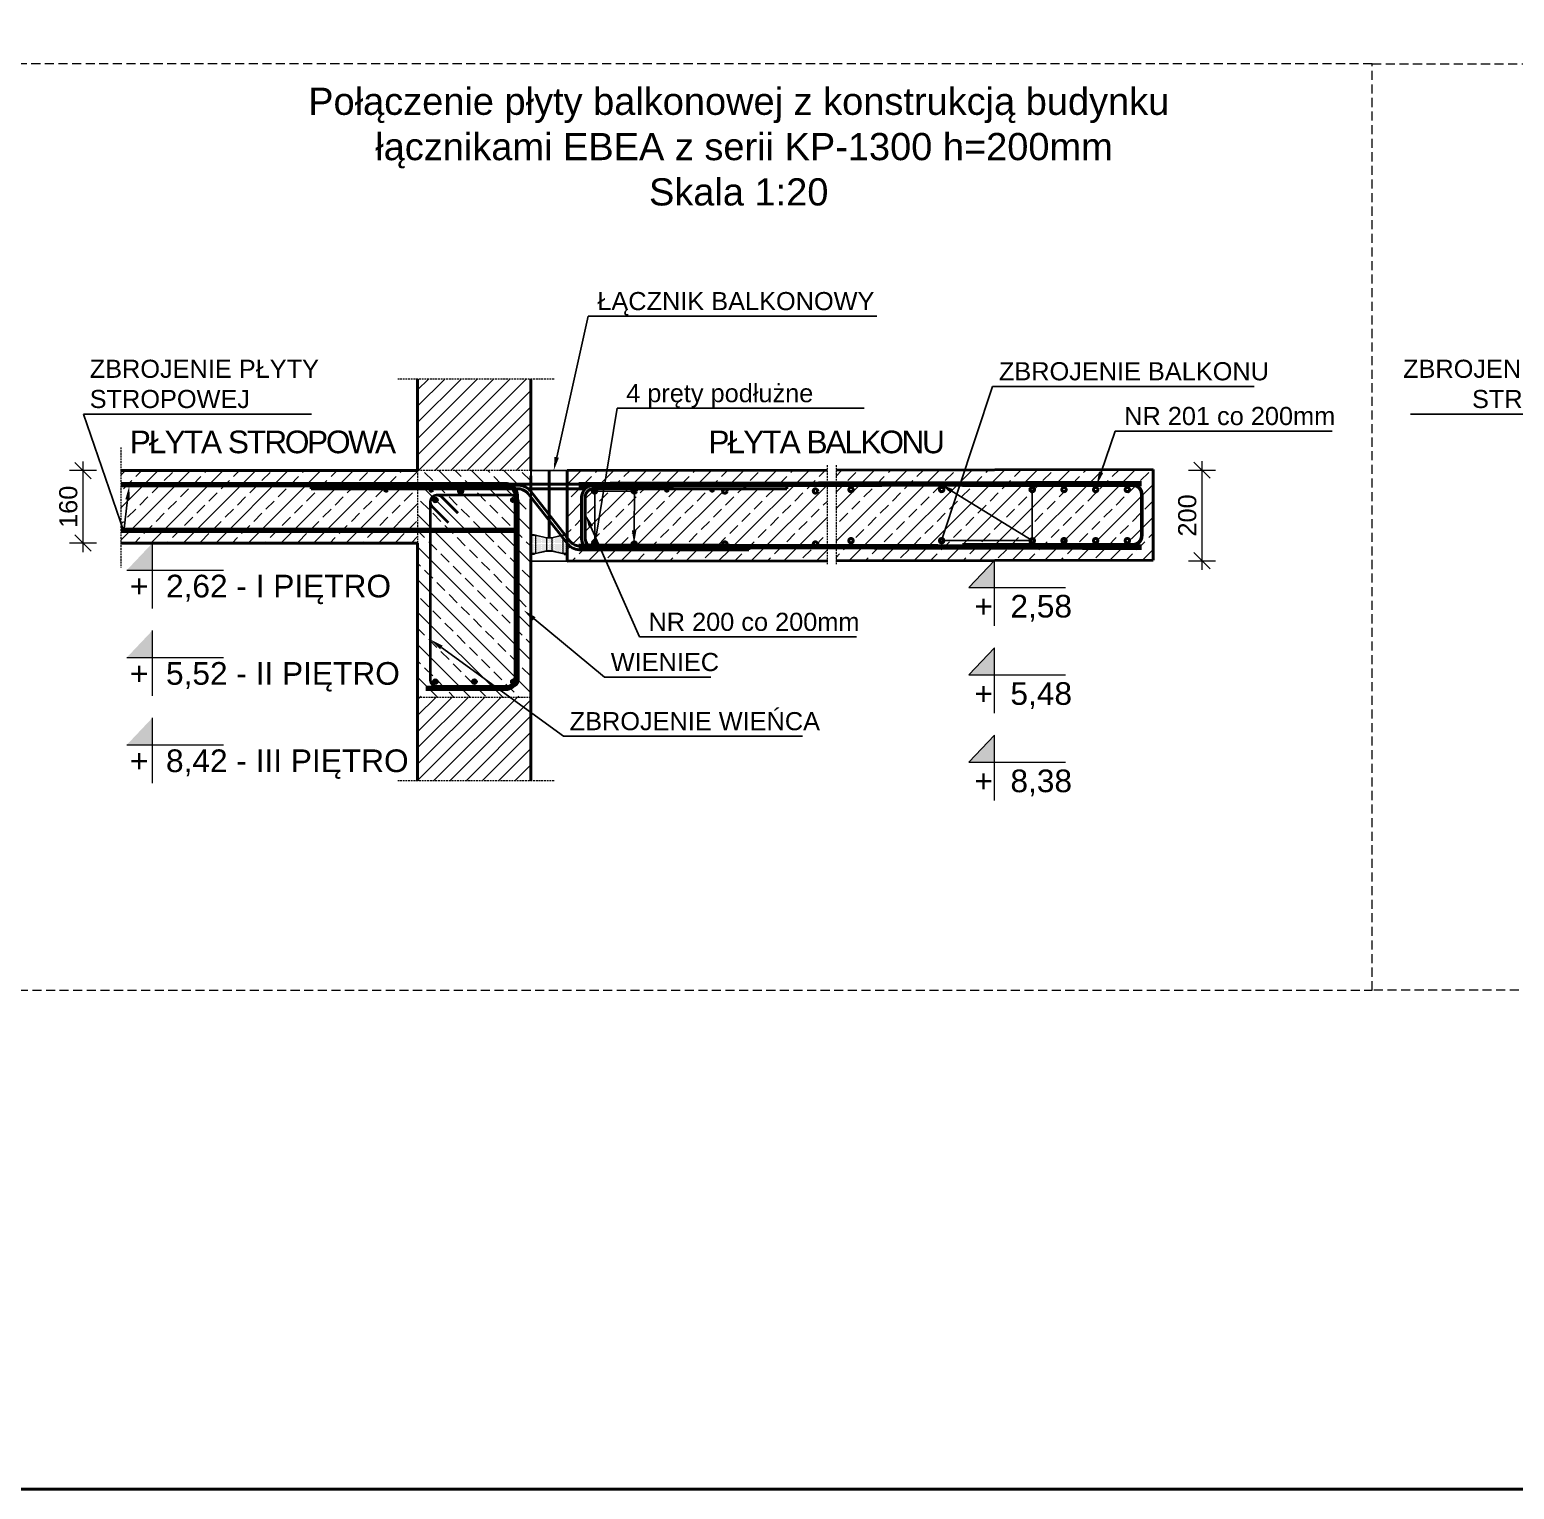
# Model space of a CAD drawing. Header units: millimetres. Extents: x 647 to 146539, y -131215 to 59.
# Drawn here: x 63066 to 71259, y -33172 to -25116 of the extents above; entities that cross this region are included whole.
import ezdxf
from ezdxf import colors
from ezdxf.entities.mleader import LeaderData, LeaderLine
from ezdxf.math import Vec2, Vec3

# ---------------------------------------------------------------- set-up
doc = ezdxf.new("R2010")
doc.units = ezdxf.units.MM
doc.linetypes.add('DASHED', pattern=[0.75, 0.5, -0.25])
doc.linetypes.add('DASHED2', pattern=[0.375, 0.25, -0.125])
doc.layers.get('Defpoints').update_dxf_attribs({"color": 2, "lineweight": 50})
for name, color, linetype, lineweight in [('e-cad_prety_widok', 1, 'Continuous', 40), ('G-Bloki', 221, 'Continuous', 5), ('G-Cienka', 4, 'Continuous', 9), ('G-Elementy konstrukcyjne', 1, 'Continuous', 40), ('G-Kreskowanie', 9, 'Continuous', 5), ('G-Opisy', 2, 'Continuous', 18), ('G-Przerywana', 8, 'DASHED', 15), ('G-Wymiary', 4, 'Continuous', 9)]:
    doc.layers.add(name, color=color, linetype=linetype, lineweight=lineweight)
doc.layers.add('G-Prety', color=1, linetype='Continuous')
doc.styles.add('Arial-GG', font='arial.ttf')
doc.styles.get("Standard").update_dxf_attribs({"font": 'arial.ttf'})
doc.dimstyles.new('W-1 do 50-20-GG mm', dxfattribs={"dimscale": 50, "dimtxt": 2, "dimasz": 1.8, "dimexe": 1.5, "dimexo": 0, "dimgap": 0.6, "dimtad": 1, "dimdec": 1, "dimlfac": 0.4, "dimrnd": 1, "dimtxsty": 'Arial-GG', "dimblk": 'OBLIQUE', "dimcen": 0, "dimdle": 1, "dimclrd": 4, "dimclre": 4, "dimclrt": 7, "dimadec": 1, "dimazin": 0, "dimtfac": 1, "dimtdec": 1, "dimtix": 1, "dimtmove": 0, "dimatfit": 2, "dimfxl": 1.5, "dimfxlon": 1, "dimlwd": -1, "dimlwe": -1, "dimarcsym": 0})

# ---------------------------------------------------------------- blocks, each defined once
blk = doc.blocks.new('wkladka stalowa')
h = blk.add_hatch()
h.set_pattern_fill('DOTS', color=256, scale=1.5, style=0)
h.set_pattern_definition([(0, (-1041.12400830874, 2574.682249581525), (1.190625, 2.38125), [0, -2.38125])])
h.paths.add_polyline_path([(0.9999908777226665, 42.00000444438592), (10.99999087772267, 42.00000444438592), (34.99999087772267, 36.50000444438592), (46.99999087772267, 36.50000444438592), (70.99999087772267, 42.00000444438592), (80.99999087772267, 42.00000444438592), (80.99999087772267, 2.000004444385922), (70.99999087772267, 2.000004444385922), (46.99999087772267, 7.500004444385922), (34.99999087772358, 7.500004444385922), (10.99999087772267, 2.000004444385922), (0.9999908777226665, 2.000004444385922)])
for p, q in [((10.99999087772267, 42.00000444438592), (10.99999087772267, 2.000004444385922)), ((34.99999087772267, 36.50000444438592), (34.99999087772267, 7.500004444385922)), ((46.99999087772267, 36.50000444438592), (46.99999087772267, 7.500004444385922)), ((70.99999087772267, 42.00000444438592), (70.99999087772267, 2.000004444385922))]:
    blk.add_line(p, q)
for points in [[(7.999990877722666, 1.000004444385922), (7.999990877722666, 4.444385922397487e-06), (-9.122277333517559e-06, 4.444385922397487e-06), (-9.122277333517559e-06, 44.00000444438592), (7.999990877722666, 44.00000444438592), (7.999990877722666, 43.00000444438592)], [(0.9999908777226665, 42.00000444438592), (0.9999908777226665, 43.00000444438592), (11.11310806035726, 43.00000444438592), (35.11310806035726, 37.50000444438592), (46.88687369508807, 37.50000444438592), (70.88687369508807, 43.00000444438592), (80.99999087772267, 43.00000444438592), (80.99999087772267, 42.00000444438592)], [(0.9999908777226665, 42.00000444438592), (10.99999087772267, 42.00000444438592), (34.99999087772267, 36.50000444438592), (46.99999087772267, 36.50000444438592), (70.99999087772267, 42.00000444438592), (80.99999087772267, 42.00000444438592), (80.99999087772267, 2.000004444385922), (70.99999087772267, 2.000004444385922), (46.99999087772267, 7.500004444385922), (34.99999087772358, 7.500004444385922), (10.99999087772267, 2.000004444385922), (0.9999908777226665, 2.000004444385922), (0.9999908777226665, 42.00000444438592)], [(73.99999087772267, 1.000004444385922), (73.99999087772267, 4.444385922397487e-06), (81.99999087772267, 4.444385922397487e-06), (81.99999087772267, 44.00000444438592), (73.99999087772267, 44.00000444438592), (73.99999087772267, 43.00000444438592)], [(81.99999087772267, 43.00000444438592), (81.99999087772267, 1.000004444385922)], [(80.99999087772267, 2.000004444385922), (80.99999087772267, 1.000004444385922), (70.88687369508807, 1.000004444385922), (46.88687369508807, 6.500004444385922), (35.11310806035817, 6.500004444385922), (11.11310806035726, 1.000004444385922), (0.9999908777226665, 1.000004444385922), (0.9999908777226665, 2.000004444385922)]]:
    blk.add_lwpolyline(points)
blk = doc.blocks.new('_Oblique')
at = {"color": 0, "linetype": 'ByBlock', "lineweight": -2}
blk.add_line((-0.5, -0.5), (0.5, 0.5), dxfattribs=at)
blk = doc.blocks.new('*D809')
at = {"layer": 'Defpoints', "color": 0, "ltscale": 2, "transparency": 16777216}
for p in [(63360.7185016139, -27549.06246553138), (63569.9514119159, -27549.06246553138, 0.1378675056707574), (63569.95140896733, -27949.06246553138, 0.1378675056707574)]:
    blk.add_point(p, dxfattribs=at)
at = {"layer": 'G-Wymiary', "color": 4, "ltscale": 2, "transparency": 16777216}
for p, q in [((63360.7185016139, -27999.06246553138), (63360.7185016139, -27499.06246553138)), ((63435.7184839683, -27549.06246553138), (63285.7185016139, -27549.06246553138)), ((63435.7184839683, -27949.06246553138), (63285.7185016139, -27949.06246553138))]:
    blk.add_line(p, q, dxfattribs=at)
at = {"layer": 'G-Wymiary', "color": 4, "ltscale": 2, "transparency": 16777216, "xscale": 90, "yscale": 90, "zscale": 90}
for p, rotation in [((63360.7185016139, -27549.06246553138), 90), ((63360.7185016139, -27949.06246553138), 270)]:
    blk.add_blockref('_Oblique', p, dxfattribs=dict(at, rotation=rotation))
at = {"layer": 'G-Wymiary', "color": 7, "ltscale": 2, "transparency": 16777216, "insert": (63279.66120284174, -27749.06246553137), "char_height": 100, "attachment_point": 5, "rotation": 90, "style": 'Arial-GG'}
blk.add_mtext('160', dxfattribs=at)
blk = doc.blocks.new('*D810')
at = {"layer": 'Defpoints', "color": 0, "ltscale": 2, "transparency": 16777216}
for p in [(67466.3171923393, -27546.85783050708, 0.1378675056707574), (69535.9003462628, -27546.85783050708), (67466.3171923393, -28046.85783050708, 0.1378675056707574)]:
    blk.add_point(p, dxfattribs=at)
at = {"layer": 'G-Wymiary', "color": 4, "ltscale": 2, "transparency": 16777216}
for p, q in [((69535.9003462628, -28096.85783050708), (69535.9003462628, -27496.85783050708)), ((69460.90034657276, -27546.85783050708), (69610.9003462628, -27546.85783050708)), ((69460.90034657276, -28046.85783050708), (69610.9003462628, -28046.85783050708))]:
    blk.add_line(p, q, dxfattribs=at)
at = {"layer": 'G-Wymiary', "color": 4, "ltscale": 2, "transparency": 16777216, "xscale": 90, "yscale": 90, "zscale": 90}
for p, rotation in [((69535.9003462628, -27546.85783050708), 90), ((69535.9003462628, -28046.85783050708), 270)]:
    blk.add_blockref('_Oblique', p, dxfattribs=dict(at, rotation=rotation))
at = {"layer": 'G-Wymiary', "color": 7, "ltscale": 2, "transparency": 16777216, "insert": (69454.84304749063, -27796.85783050707), "char_height": 100, "attachment_point": 5, "rotation": 90, "style": 'Arial-GG'}
blk.add_mtext('200', dxfattribs=at)

msp = doc.modelspace()

# ---------------------------------------------------------------- hatches: boundary and pattern name
at = {"layer": 'G-Kreskowanie', "ltscale": 2}
h = msp.add_hatch(dxfattribs=at)
h.set_pattern_fill('ANSI31', color=256, scale=20, style=0)
h.set_pattern_definition([(45, (-2724897.574111403, -488179.8092312204), (-44.90128060534576, 44.90128060534577), [])])
h.paths.add_polyline_path([(65832.62027101121, -27549.06247759969), (65832.62027101121, -27044.63228189769), (65207.25101374551, -27044.63228189769), (65207.25097997575, -27549.06247759969), (65207.25102235838, -27549.06247759969), (65832.62024460822, -27549.06247759969)])
h.paths.add_polyline_path([(65207.25101775113, -28799.06247759969), (65207.25101775113, -29262.01713293009), (65832.62027254696, -29262.01713293009), (65832.6202474874, -28174.06247759969), (65832.62024460822, -28799.06247759969)])
h = msp.add_hatch(dxfattribs=at)
h.set_pattern_fill('ANSI33', color=256, scale=20, style=0)
h.set_pattern_definition([(45, (-2724897.574111403, -488179.8092312204), (-89.80256121069152, 89.80256121069154), []), (45, (-2724807.771550343, -488179.8092312204), (-89.80256121069152, 89.80256121069154), [63.5, -31.75])])
h.paths.add_polyline_path([(63569.95140896733, -27949.06246553138), (65207.25098463889, -27949.06247759969), (65207.25101940981, -27949.06247759969), (65207.25102162124, -27649.04794417122), (65032.62024460822, -27649.04794417122), (65032.62024460822, -27649.06247760668, -0.414213562373095), (65040.12024460822, -27656.56247760668, -2.414213562373095), (65032.62024460822, -27649.06247760668), (65032.62024460822, -27649.04794417122), (64830.12024460635, -27649.04794417122), (64620.12024460635, -27649.04794417122), (64620.12024460635, -27624.06247759969), (65207.25102180564, -27624.06247759969), (65207.25102235838, -27549.06247759969), (65207.25098463889, -27549.06247759969), (63569.95140896733, -27549.06246553138)])
h.paths.add_polyline_path([(66402.4753503501, -27649.40626118365, -0.414213562373095), (66414.9753503501, -27661.90626118365, -2.414213562373095), (66402.4753503501, -27649.40626118365), (66402.4753503501, -27649.06247759969), (66183.58071337263, -27649.06247759969), (66183.58071337263, -27649.40626118365, -0.414213562373095), (66196.08071337263, -27661.90626118365, -2.414213562373095), (66183.58071337263, -27649.40626118365), (66183.58071337263, -27649.06247759969), (66172.34213186703, -27649.06247759969), (66172.34213186889, -27649.06247759923, 0.3153876746510843), (66132.34213186563, -27689.0624775976), (66132.34213186424, -27689.06247760202), (66132.3421318647, -27743.66874313457), (66132.34213186703, -27925.84897531928), (66132.34213186656, -27925.84897531928, 0.008785362083777823), (66132.3421318661, -27927.25489522061, 0.4090448114995822), (66172.3421318782, -27966.5624776054), (66172.34213186424, -27966.56247760668), (66180.64910884477, -27966.56247760668, -2.060246321782609), (66196.08071337263, -27954.41111163851, -0.3464578371472432), (66186.5123179005, -27966.56247760668), (66399.54374582223, -27966.56247760668, -2.060246321782609), (66414.9753503501, -27954.41111163851, -0.3464578371472432), (66405.40695487797, -27966.56247760668), (67012.34213186703, -27966.56247760668), (67035.12024460635, -27966.56247760668), (67035.12024460635, -27986.56247760668), (67012.34213186703, -27986.56247760668), (66172.34213186424, -27986.56247760668), (66107.61009028922, -27986.56247760668), (66107.61009032089, -27986.56247760749, -0.2051724905005364), (66037.37024457422, -27957.02692513504), (66037.37024457469, -27957.0269251348), (66035.12024460868, -27954.15813372178), (66035.12024460868, -28009.06247760167), (66035.12024460868, -28011.56247760167), (66032.62024460822, -28011.56247760167), (66032.62024460822, -28016.81247760109), (66032.62024460822, -28049.06247759969), (67466.3171923393, -28046.85783050708), (67466.3171923393, -27546.85783050708), (66032.62024460822, -27549.06247759969), (66032.62024460822, -27552.18959650524), (66032.62024460822, -27577.81247760202), (66032.62024460822, -27624.06247759969), (67245.12024460635, -27624.06247759969), (67245.12024460635, -27649.06247759969), (67245.12024460356, -27649.06247759969), (67012.34213186703, -27649.06247759969), (66832.62024460635, -27649.06247759969), (66832.62024460635, -27649.06247760202, -0.414213562373095), (66840.12024460635, -27656.56247760202, -2.414213562373095), (66832.62024460635, -27649.06247760202), (66832.62024460635, -27649.06247759969), (66582.62024460635, -27649.06247759969), (66582.62024460635, -27649.06247760202, -0.414213562373095), (66590.12024460635, -27656.56247760202, -2.414213562373095), (66582.62024460635, -27649.06247760202), (66582.62024460635, -27649.06247759969), (66402.4753503501, -27649.06247759969)])
h.paths.add_polyline_path([(69265.57791426122, -28044.09104291965), (69265.57791426122, -27544.09104291965), (67516.3171923393, -27546.78094371814), (67516.3171923393, -28046.78094371814)])
h.paths.add_polyline_path([(66035.12024460868, -27904.06247760167), (66035.12024460868, -27922.10763662609), (66051.04154777243, -27942.41707149321, 0.2086908029098828), (66107.61009031344, -27966.56247760563), (66107.61009028922, -27966.56247760668), (66127.62053757902, -27966.56247760668), (66127.62053757855, -27966.56247760668, -0.1814517398138531), (66112.34213186703, -27927.26256878311), (66112.34213186703, -27925.84815796498), (66112.34213187076, -27745.85443633409), (66112.34213187169, -27691.5625025603), (66112.34213187169, -27691.56250255786, -0.1692875752402039), (66133.00919838897, -27649.06247759958), (66133.0091983899, -27649.06247759969), (66032.62024460822, -27649.06247759969), (66032.62024460822, -27901.56247760167), (66035.12024460868, -27901.56247760167)])
h.paths.add_polyline_path([(65832.62025054819, -28174.06247759969), (65832.62024460822, -28049.06247759969), (65832.62024460822, -28174.06247759969)])
h.paths.add_polyline_path([(65832.62024460822, -28049.06247759969), (65832.6202463619, -28049.06247759969), (65832.62024714933, -28011.56247760167), (65832.62024460822, -28011.56247760167)])
h.paths.add_polyline_path([(65457.25095845568, -27661.90630850997, 0.414213562373095), (65444.75095845568, -27649.40630850997, 2.414213562373095)])
h.paths.add_polyline_path([(65290.12024460822, -27656.56247760435, 0.414213562373095), (65282.62024460822, -27649.06247760435, 2.414213562373095)])
h.paths.add_polyline_path([(65207.25101940981, -27949.06247759969), (65207.25101775113, -27949.06247760132), (65207.25101775113, -28174.06247759969)])
h = msp.add_hatch(dxfattribs=at)
h.set_pattern_fill('ANSI33', color=256, scale=20, angle=90, style=0)
h.set_pattern_definition([(135, (-2724897.574111403, -488179.8092312204), (-89.80256121069154, -89.80256121069152), []), (135, (-2724897.574111403, -488090.0066701603), (-89.80256121069154, -89.80256121069152), [63.5, -31.75])])
h.paths.add_polyline_path([(65832.62025054819, -28174.06247759969), (65832.62024460822, -28049.06247759969), (65832.6202463619, -28049.06247759969), (65832.62024714933, -28011.56247760167), (65832.62024460822, -28011.56247760167), (65830.12024460868, -28011.56247760167), (65830.12024460868, -27901.56247760167), (65832.62024460822, -27901.56247760167), (65832.62024460822, -27729.31247760109), (65832.62024460822, -27726.81247760109), (65832.62024460822, -27703.18944428964), (65832.62024460822, -27695.96690265285), (65814.19894142072, -27672.47940167585), (65814.19894142072, -27672.47940167678, 0.1989123673817974), (65757.63039892535, -27649.04794417122), (65282.62024460822, -27649.04794417122), (65282.62024460822, -27649.06247760435, -0.414213562373095), (65290.12024460822, -27656.56247760435, -2.414213562373095), (65282.62024460822, -27649.06247760435), (65282.62024460822, -27649.04794417122), (65207.25102162124, -27649.04794417122), (65207.25101940981, -27949.06247759969), (65207.25101775113, -27949.06247760132), (65207.25101775113, -28799.06247759969), (65832.62024460822, -28799.06247759969)])
h.paths.add_polyline_path([(65457.25095845568, -27661.90630850997, -1), (65432.25095845568, -27661.90630850997, -1)], flags=16)
h.paths.add_polyline_path([(65832.62024460822, -27577.81247760202), (65832.62024460822, -27549.06247759969), (65207.25102235838, -27549.06247759969), (65207.25102180564, -27624.06247759969), (65832.62024460822, -27624.06247759969), (65832.62024460822, -27585.42360072989)])
h = msp.add_hatch(color=256, dxfattribs=at)
edge = h.paths.add_edge_path()
edge.add_arc((65444.75095845568, -27661.90630850997), 12.50000000088619, 191.4591559045767, 466.9596132830214)
edge.add_arc((65444.75095845568, -27661.90630850997), 12.49999999996413, 106.9596132830213, 191.4591559045767)
h = msp.add_hatch(color=256, dxfattribs=at)
edge = h.paths.add_edge_path()
edge.add_line((67012.34213186703, -27966.56247760668), (66405.4069548803, -27966.56247760668))
edge.add_arc((66402.4753503501, -27954.41111163805), 12.50000000047276, 256.4361770134936, 283.56382298685, ccw=False)
edge.add_line((66399.54374582037, -27966.56247760668), (66186.51231789957, -27966.56247760668))
edge.add_arc((66184.69904289856, -27963.81495522066), 3.291936435343779, 250.1403158606156, 303.4235071264412, ccw=False)
edge.add_line((66183.58071337263, -27966.91111163851), (66180.6491088429, -27966.56247760645))
edge.add_arc((66174.0949482638, -27924.04967932832), 43.01505594965806, 166.0855502679282, 278.7642379733411, ccw=False)
edge.add_line((66132.34213186703, -27913.70572644319), (66132.34213186563, -27701.56247759807))
edge.add_arc((66234.93908497873, -27738.24348949581), 108.9570163960708, 125.0653614359222, 160.3267420067833, ccw=False)
edge.add_line((66172.3421318661, -27649.06247759969), (67012.3421318661, -27649.06247759969))
edge.add_line((67012.3421318661, -27649.06247759969), (67012.34213186377, -27629.06247759969))
edge.add_line((67012.3421318633, -27629.06247759969), (66172.34213186796, -27629.06247759969))
edge.add_arc((66222.8560671899, -27730.97361689443), 113.743298590274, 116.3660729760897, 166.3143291226698)
edge.add_line((66112.34213187262, -27704.06250255798), (66112.34213186656, -27925.84815798128))
edge.add_arc((66172.34507857352, -27926.5553634205), 60.00711418626452, 179.3247329834628, 270.0000001115721)
edge.add_line((66172.34507868993, -27986.56247760668), (67012.34213186656, -27986.56247760668))
edge.add_line((67012.34213186703, -27986.56247760668), (67012.34213186703, -27966.56247760668))
h = msp.add_hatch(color=256, dxfattribs=at)
edge = h.paths.add_edge_path()
edge.add_line((67012.34213186703, -27966.56247760668), (66405.4069548803, -27966.56247760668))
edge.add_arc((66402.4753503501, -27954.41111163805), 12.50000000047276, 256.4361770134936, 283.56382298685, ccw=False)
edge.add_line((66399.54374582037, -27966.56247760668), (66186.51231789957, -27966.56247760668))
edge.add_arc((66184.69904289856, -27963.81495522066), 3.291936435343779, 250.1403158606156, 303.4235071264412, ccw=False)
edge.add_line((66183.58071337263, -27966.91111163851), (66180.6491088429, -27966.56247760645))
edge.add_arc((66174.0949482638, -27924.04967932832), 43.01505594965806, 166.0855502679282, 278.7642379733411, ccw=False)
edge.add_line((66132.34213186703, -27913.70572644319), (66132.34213186424, -27689.06247760202))
edge.add_arc((66180.89526463389, -27697.61561036818), 49.30073814726271, 99.99073569912298, 170.0092643037924, ccw=False)
edge.add_line((66172.3421318661, -27649.06247759969), (67012.3421318661, -27649.06247759969))
edge.add_line((67012.3421318661, -27649.06247759969), (67012.34213186377, -27629.06247759969))
edge.add_line((67012.3421318633, -27629.06247759969), (66172.34213186796, -27629.06247759969))
edge.add_arc((66183.64054067708, -27699.95894669937), 71.7911092857179, 99.0547932346691, 173.2835082861792)
edge.add_line((66112.34213187169, -27691.56250255786), (66112.34213186656, -27925.84815798128))
edge.add_arc((66172.34507857352, -27926.5553634205), 60.00711418626452, 179.3247329834628, 270.0000001115721)
edge.add_line((66172.34507868993, -27986.56247760668), (67012.34213186656, -27986.56247760668))
edge.add_line((67012.34213186703, -27986.56247760668), (67012.34213186703, -27966.56247760668))
h = msp.add_hatch(color=256, dxfattribs=at)
edge = h.paths.add_edge_path()
edge.add_arc((66183.58071337263, -27661.90626118365), 12.50000000088619, 191.4591559045767, 466.9596132830214)
edge.add_arc((66183.58071337263, -27661.90626118365), 12.49999999996413, 106.9596132830213, 191.4591559045767)
h = msp.add_hatch(color=256, dxfattribs=at)
edge = h.paths.add_edge_path()
edge.add_arc((66402.4753503501, -27661.90626118365), 12.50000000088619, 191.4591559045767, 466.9596132830214)
edge.add_arc((66402.4753503501, -27661.90626118365), 12.49999999996413, 106.9596132830213, 191.4591559045767)
at = {"layer": 'G-Kreskowanie', "ltscale": 0.8}
h = msp.add_hatch(color=256, dxfattribs=at)
edge = h.paths.add_edge_path()
edge.add_arc((65304.62024460822, -27711.61006386192), 15.0000000225, 0, 360)
h = msp.add_hatch(color=256, dxfattribs=at)
edge = h.paths.add_edge_path()
edge.add_arc((65735.62024460729, -27711.61006386192), 15.000000045, 0, 360)
for points in [[(63743.90549884965, -27949.06249151598), (63743.90547547997, -27949.06249151598), (63602.80549884909, -28098.21246681349), (63743.90549884965, -28098.21246681349)], [(68390.20622420167, -28045.43715798958), (68390.20620083199, -28045.43715798958), (68249.10622420111, -28194.58713328708), (68390.20622420167, -28194.58713328708)], [(63743.90549884965, -28431.15496902969), (63743.90547547997, -28431.15496902969), (63602.80549884909, -28580.3049443272), (63743.90549884965, -28580.3049443272)], [(68390.20622420167, -28527.52963550329), (68390.20620083199, -28527.52963550329), (68249.10622420111, -28676.67961080079), (68390.20622420167, -28676.67961080079)], [(63743.90549884965, -28913.2474465434), (63743.90547547997, -28913.2474465434), (63602.80549884909, -29062.39742184091), (63743.90549884965, -29062.39742184091)], [(68390.20622420167, -29009.622113017), (68390.20620083199, -29009.622113017), (68249.10622420111, -29158.7720883145), (68390.20622420167, -29158.7720883145)]]:
    msp.add_hatch(color=256, dxfattribs=at).paths.add_polyline_path(points)
at = {"layer": 'G-Kreskowanie', "ltscale": 2}
h = msp.add_hatch(color=256, dxfattribs=at)
edge = h.paths.add_edge_path()
edge.add_arc((66183.58071337263, -27954.41111163851), 12.50000000088619, -106.95961328302138, 168.5408440954233, ccw=False)
edge.add_arc((66183.58071337263, -27954.41111163851), 12.49999999996413, 168.5408440954233, 253.0403867169787, ccw=False)
h = msp.add_hatch(color=256, dxfattribs=at)
edge = h.paths.add_edge_path()
edge.add_arc((66402.4753503501, -27954.41111163851), 12.50000000088619, -106.95961328302138, 168.5408440954233, ccw=False)
edge.add_arc((66402.4753503501, -27954.41111163851), 12.49999999996413, 168.5408440954233, 253.0403867169787, ccw=False)
at = {"layer": 'G-Kreskowanie', "ltscale": 0.8}
h = msp.add_hatch(color=256, dxfattribs=at)
edge = h.paths.add_edge_path()
edge.add_arc((65304.62024460822, -28714.01213972827), 15.0000000225, 0, 360)
h = msp.add_hatch(color=256, dxfattribs=at)
edge = h.paths.add_edge_path()
edge.add_arc((65520.12024460822, -28714.01213972827), 15.0000000225, 0, 360)
h = msp.add_hatch(color=256, dxfattribs=at)
edge = h.paths.add_edge_path()
edge.add_arc((65735.62024460729, -28714.01213972827), 15.000000045, 0, 360)

# ---------------------------------------------------------------- linework, layer by layer
at = {"layer": 'e-cad_prety_widok', "ltscale": 2}
for p, q in [((65832.62024460822, -27577.81247760202), (65832.62024460822, -27649.06247759969)), ((65832.62024460822, -27585.42360072989), (65832.62024460822, -27665.47713533845)), ((65932.62024460822, -27917.81247760132), (65932.62024460822, -27549.06247759969)), ((66032.62024460822, -28049.63595164856), (66032.62024460822, -27549.06247759969)), ((66032.62024460822, -28049.18079049755), (66032.62024460822, -27552.18959650524)), ((66032.62024460822, -27649.06247759969), (66032.62024460822, -27577.81247760202)), ((64620.12024460635, -27624.06247759969), (65832.62024460822, -27624.06247759969)), ((64620.12024460635, -27624.06247759969), (64620.12024460635, -27649.04794417122)), ((65757.63039892535, -27649.04794417122), (64620.12024460635, -27649.04794417122)), ((65757.63039892535, -27629.04794417122), (64830.12024460822, -27629.04794417122)), ((65757.63039892814, -27629.04794417122), (64830.12024460635, -27629.04794416656)), ((64830.12024460635, -27629.04794417122), (64830.12024460635, -27649.04794417122)), ((66037.37024457469, -27957.0269251348), (65814.19894142072, -27672.47940167585)), ((65832.62024461101, -27649.06247759969), (65817.64977194644, -27649.06247759969)), ((66051.04154777243, -27942.41707149321), (65828.34107704456, -27658.33726605271)), ((67245.12024460635, -27624.06247759969), (65832.62024460822, -27624.06247759969)), ((65832.62024460822, -27649.06247759969), (66133.0091983899, -27649.06247759969)), ((66112.34213186703, -27927.26256878311), (66112.34213187169, -27691.5625025603)), ((66132.34213186424, -27689.06247760202), (66132.34213186703, -27927.25489522061)), ((66172.34213186424, -27629.06247759969), (67012.34213186703, -27629.06247759969)), ((66172.34213186703, -27649.06247759969), (67245.12024460356, -27649.06247759969)), ((67012.34213186703, -27649.06247759969), (66172.34213186424, -27649.06247759969)), ((67012.34213186703, -27629.06247759969), (67012.34213186703, -27649.06247759969)), ((67012.34213186703, -27629.06247759969), (67012.34213186703, -27649.06247759969)), ((67245.12024460635, -27649.06247759969), (67245.12024460635, -27624.06247759969)), ((65832.62024460822, -27703.18944428964), (65832.62024460822, -28049.06247759969)), ((65832.62024460822, -27726.81247760109), (65832.62024460822, -27729.31247760109)), ((65832.62024460822, -27729.31247760109), (65832.62024460822, -28049.06247759969)), ((65832.62025082945, -27703.18945466178), (65832.6202580947, -28049.06247759969)), ((65832.6202463619, -28049.06247759969), (65832.62025362621, -27703.18945932352)), ((66032.62024460822, -28016.81247760109), (66032.62024460822, -27936.6082290533)), ((66032.62024460822, -28016.56247760202), (66032.62024460822, -27937.88008292006)), ((66032.62024460822, -27959.06247760202), (66032.62024460822, -27937.88008292006)), ((65832.62024460822, -27954.31247760109), (65832.62024460822, -27956.81247760109)), ((65832.62024460822, -27960.56247760109), (65832.62024460822, -27959.31247760109)), ((65832.62024460822, -27960.56247760109), (65832.62024460822, -27959.31247760109)), ((65832.62024460822, -27960.56247760109), (65832.62024460822, -27990.56247760109)), ((66032.62024460822, -27956.81247760109), (66032.62024460822, -27954.31247760109)), ((66107.61009028922, -27966.56247760668), (66127.62053757902, -27966.56247760668)), ((66107.61009028922, -27986.56247760668), (67035.12024460635, -27986.56247760668)), ((66172.34213186424, -27966.56247760668), (67035.12024460635, -27966.56247760668)), ((66172.34213186424, -27966.56247760668), (67012.34213186703, -27966.56247760668)), ((67012.34213186703, -27986.56247760668), (66172.34213186424, -27986.56247760668)), ((67012.34213186703, -27966.56247760668), (67012.34213186703, -27986.56247760668)), ((67035.12024460635, -27986.56247760668), (67035.12024460635, -27966.56247760668))]:
    msp.add_line(p, q, dxfattribs=at)
at = {"layer": 'e-cad_prety_widok', "ltscale": 2, "const_width": 10}
msp.add_lwpolyline([(65832.62024460822, -28049.06247759969), (66032.62024460822, -28049.06247759969), (66032.62024460822, -27549.06247759969), (65832.62024460822, -27549.06247759969)], close=True, dxfattribs=at)
at = {"layer": 'e-cad_prety_widok', "ltscale": 2}
msp.add_lwpolyline([(68213.07766426117, -27959.09104291965, 20, 20, 0), (69153.07816426033, -27959.09054291957, 20, 20, 0.41421356), (69203.07816426033, -27909.09104291965, 20, 20, 0), (69203.07766426117, -27679.09104291965, 20, 20, 0.41421356), (69153.07816426033, -27629.09054291957, 20, 20, 0), (68213.07816426033, -27629.09079291961, 0, 0, 0)], format="xyseb", dxfattribs=at)
for centre, radius in [((65032.62024460822, -27656.56247760668), 7.500000000000001), ((65282.62024460822, -27656.56247760435), 7.500000000000001), ((65444.75095845568, -27661.90630850997), 12.5), ((66183.58071337263, -27661.90626118365), 12.5), ((66402.4753503501, -27661.90626118365), 12.5), ((66582.62024460635, -27656.56247760202), 7.500000000000001), ((66832.62024460635, -27656.56247760202), 7.500000000000001), ((66902.4753503501, -27661.90626118365), 12.5), ((67402.4753503501, -27661.90626118365), 12.5), ((67598.9668461205, -27653.8796558749), 12.5), ((68098.9668461205, -27653.8796558749), 12.5), ((68598.9668461205, -27653.8796558749), 12.5), ((68773.9668461205, -27653.8796558749), 12.5), ((68948.9668461205, -27653.8796558749), 12.5), ((69123.9668461205, -27653.8796558749), 12.5), ((67598.9668461205, -27935.88867641681), 12.5), ((68098.9668461205, -27935.88867641681), 12.5), ((68598.9668461205, -27935.88867641681), 12.5), ((68773.9668461205, -27935.88867641681), 12.5), ((68948.9668461205, -27935.88867641681), 12.5), ((69123.9668461205, -27935.88867641681), 12.5), ((66183.58071337263, -27954.41111163851), 12.5), ((66402.4753503501, -27954.41111163851), 12.5), ((66902.4753503501, -27954.41111163851), 12.5), ((67402.4753503501, -27954.41111163851), 12.5)]:
    msp.add_circle(centre, radius, dxfattribs=at)
for centre, radius, start, end in [((65757.63039892535, -27729.04794417122), 100, 45.00000000006881, 90), ((65757.63039892535, -27729.04794417122), 80, 45.00000000006881, 90), ((66183.64004357248, -27699.95846947921), 71.7905597791584, 99.05446140964786, 173.2838401392887), ((66180.8952646311, -27697.61561036609), 49.30073814365745, 99.9907356907458, 170.0092643015547), ((66183.64004357248, -27737.45846947921), 71.7905597791584, 186.7161598077102, 186.7171876543332), ((66180.8952646311, -27735.11561036609), 49.30073814365745, 189.9907356984453, 189.9909782126982), ((66180.8952646311, -27735.11561036609), 49.30073814365745, 189.9907356984453, 189.9909782126982), ((66172.34507868993, -27926.55536337323), 60.00711430254182, 179.3247330298908, 269.9971863355868), ((66172.34649865884, -27926.55193529358), 40.01054255018035, 178.9932975280714, 269.9937466949982), ((66106.96388166859, -27889.81118772445), 96.75344789547319, 224.0042356444467, 270.382676839882), ((66106.99094450097, -27889.67513365704), 76.88983678623802, 223.3097039020163, 270.4613720982033)]:
    msp.add_arc(centre, radius, start, end, dxfattribs=at)
for points in [[(65278.55649908814, -27649.06247760435), (65275.12024460822, -27656.56247760435), (65269.62610946964, -27649.06247760435)], [(66586.68399012643, -27649.06247759969), (66590.12024460635, -27656.56247760202), (66595.61437974493, -27649.06247759969)], [(66836.68399012643, -27649.06247759969), (66840.12024460635, -27656.56247760202), (66845.61437974493, -27649.06247759969)]]:
    msp.add_solid(points, dxfattribs=at)
at = {"layer": 'G-Cienka', "ltscale": 0.8}
msp.add_lwpolyline([(65430.02509655054, -27783.98190721577, 15, 15, 0), (65341.63674890152, -27695.59355956722, 15, 15, 0.66817864), (65277.62024460822, -27722.11006386169, 15, 15, 0), (65277.62024460822, -28703.51213972827, 15, 15, 0.41421356), (65315.12024460822, -28741.01213972827, 15, 15, 0), (65725.12024460822, -28741.01213972827, 15, 15, 0.41421356), (65762.62024460822, -28703.51213972827, 15, 15, 0), (65762.62024460822, -27722.11006386169, 15, 15, 0.41421356), (65725.12024460822, -27684.61006386169, 15, 15, 0), (65315.12024460822, -27684.61006386169, 15, 15, 0.66817864), (65288.60374031305, -27748.62656815639, 15, 15, 0), (65376.99208796113, -27837.01491580494, 0, 0, 0)], format="xyseb", dxfattribs=at)
for centre, radius in [((65304.62024460822, -27711.61006386192), 15.0000000225), ((65735.62024460729, -27711.61006386192), 15.000000045), ((65304.62024460822, -28714.01213972827), 15.0000000225), ((65520.12024460822, -28714.01213972827), 15.0000000225), ((65735.62024460729, -28714.01213972827), 15.000000045)]:
    msp.add_circle(centre, radius, dxfattribs=at)
at = {"layer": 'G-Elementy konstrukcyjne', "ltscale": 2}
for p, q in [((65207.25101374551, -27044.63228189769), (65207.25097997575, -27549.06247759969)), ((65832.62027101121, -27549.06247759969), (65832.62027101121, -27044.63228189769)), ((63569.95140896733, -27549.06246553138), (65207.25098463889, -27549.06247759969)), ((66032.62024460822, -27549.06247759969), (67466.3171923393, -27546.85783050708)), ((67516.3171923393, -27546.78094371814), (69265.57791426122, -27544.09104291965)), ((63569.95140896733, -27949.06246553138), (65207.25098463889, -27949.06247759969)), ((65207.25101775113, -29262.01713293009), (65207.25101775113, -27949.06247760132)), ((65832.62024460822, -28049.06247759969), (65832.62027254696, -29262.01713293009)), ((66032.62024460822, -28049.06247759969), (67466.3171923393, -28046.85783050708)), ((67516.3171923393, -28046.78094371814), (69265.57791426122, -28044.09104291965))]:
    msp.add_line(p, q, dxfattribs=at)
at = {"layer": 'G-Elementy konstrukcyjne', "ltscale": 200}
msp.add_lwpolyline([(57939.14716520342, -33171.91837904449), (79582.6529806796, -33171.91837904449), (79582.6529806796, -15183.37741525027), (57939.14716520342, -15183.37741525027)], close=True, dxfattribs=at)
at = {"layer": 'G-Elementy konstrukcyjne', "ltscale": 2}
msp.add_lwpolyline([(69265.57791426122, -27544.09104291965), (69265.57791426122, -28044.09104291965)], dxfattribs=at)
at = {"layer": 'G-Opisy'}
for p, q in [((63743.90549884965, -28309.88746681377), (63743.90549884965, -27949.06246681358)), ((63602.80549884909, -28098.21246681349), (64136.25431745169, -28098.21246681349)), ((68390.20622420167, -28045.43713328718), (68249.10622420111, -28194.58713328708)), ((68390.20622420167, -28406.26213328736), (68390.20622420167, -28045.43713328718)), ((68249.10622420111, -28194.58713328708), (68782.55504280371, -28194.58713328708)), ((63743.90549884965, -28791.97994432748), (63743.90549884965, -28431.15494432729)), ((63602.80549884909, -28580.3049443272), (64136.25431745169, -28580.3049443272)), ((68390.20622420167, -28527.52961080089), (68249.10622420111, -28676.67961080079)), ((68390.20622420167, -28888.35461080107), (68390.20622420167, -28527.52961080089)), ((68249.10622420111, -28676.67961080079), (68782.55504280371, -28676.67961080079)), ((63743.90549884965, -29274.07242184119), (63743.90549884965, -28913.247421841)), ((63602.80549884909, -29062.39742184091), (64136.25431745169, -29062.39742184091)), ((68390.20622420167, -29009.6220883146), (68249.10622420111, -29158.7720883145)), ((68390.20622420167, -29370.44708831478), (68390.20622420167, -29009.6220883146)), ((68249.10622420111, -29158.7720883145), (68782.55504280371, -29158.7720883145))]:
    msp.add_line(p, q, dxfattribs=at)
at = {"layer": 'G-Prety', "linetype": 'DASHED2', "ltscale": 100, "const_width": 30}
for points in [[(66095.7394189904, -27626.56238597036), (69202.6970886434, -27621.59095129031)], [(63569.95140896733, -27878.93993251047), (65770.12024460822, -27878.93993251047)], [(66095.7394189904, -27967.15327504392), (69202.6970886434, -27972.12470972396)]]:
    msp.add_lwpolyline(points, dxfattribs=at)
msp.add_lwpolyline([(65251.36999460864, -28751.56215665837), (65688.87049460779, -28751.56265665868, 0.41421356), (65751.37049460779, -28689.06215665837), (65751.36999460864, -27689.06215665837, 0.41421356), (65688.87049460779, -27626.56265665868), (63569.95140896733, -27626.5624593247)], format="xyb", dxfattribs=at)
at = {"layer": 'G-Przerywana', "ltscale": 100}
for points in [[(62856.25271078847, -30417.46543625764), (70475.15530886869, -30417.46543625764), (70475.15530886869, -25304.72621833985), (62856.25271078847, -25304.72621833985)], [(70475.15530886869, -25304.72621833985), (78859.31907797135, -25304.72621833985), (78859.31907797135, -30417.46543625764), (70475.15530886869, -30417.46543625764)]]:
    msp.add_lwpolyline(points, close=True, dxfattribs=at)
at = {"layer": 'G-Przerywana', "ltscale": 20}
for points in [[(65959.71138542793, -27044.63228189769), (65097.47915027566, -27044.63228189769)], [(63569.95140896733, -27421.71982798991), (63569.95140896733, -28083.78257005206)], [(67466.3171923393, -27519.09104291965), (67466.3171923393, -28066.47632220723)], [(67516.3171923393, -27519.09104291965), (67516.3171923393, -28066.47632220723)], [(65959.71138542793, -29262.01713293009), (65097.47915027566, -29262.01713293009)]]:
    msp.add_lwpolyline(points, dxfattribs=at)
msp.add_lwpolyline([(65832.62024460822, -27549.06247759969), (65207.25102235838, -27549.06247759969), (65207.25101775113, -28799.06247759969), (65832.62024460822, -28799.06247759969)], close=True, dxfattribs=at)

# ---------------------------------------------------------------- block references
at = {"layer": 'G-Bloki', "ltscale": 2, "xscale": 2.5, "yscale": 2.5, "zscale": 2.5}
msp.add_blockref('wkladka stalowa', (65830.12026741444, -28011.5624887127), dxfattribs=at)

# ---------------------------------------------------------------- texts
at = {"layer": 'G-Opisy', "insert": (66979.16638438446, -25761.95750832765), "char_height": 150, "width": 4938.434514430362, "attachment_point": 5}
msp.add_mtext('Połączenie płyty balkonowej z konstrukcją budynku\\P łącznikami EBEA z serii KP-1300 h=200mm\\PSkala 1:20', dxfattribs=at)
at = {"layer": 'G-Opisy', "color": 3, "char_height": 125, "attachment_point": 1, "style": 'Arial-GG'}
for s, insert, width in [('\\T0.9;\\Q0;\\W1;PŁYTA STROPOWA', (63618.46758834827, -27328.478379986, -0.1378675056707574), 1796.733905244619), ('\\T0.9;\\Q0;\\W1;PŁYTA BALKONU', (66811.72650481616, -27328.478379986, -0.1378675056707574), 1409.161674668561)]:
    msp.add_mtext(s, dxfattribs=dict(at, insert=insert, width=width))
at = {"layer": 'G-Opisy', "char_height": 125, "attachment_point": 7, "style": 'Arial-GG'}
for s, insert in [('+  2,62 - I PIĘTRO', (63619.4557336303, -28286.97559181355)), ('+  2,58', (68279.57879443369, -28383.35025828714)), ('+  5,52 - II PIĘTRO', (63619.4557336303, -28769.06806932726)), ('+  5,48', (68279.57879443369, -28865.44273580085)), ('+  8,42 - III PIĘTRO', (63619.4557336303, -29251.16054684097)), ('+  8,38', (68279.57879443369, -29347.53521331456))]:
    msp.add_mtext(s, dxfattribs=dict(at, insert=insert))

# ---------------------------------------------------------------- dimensions: what is measured, and where the dimension line sits
at = {"layer": 'G-Wymiary', "ltscale": 2}
for base, p1, p2, picture, middle in [((63360.7185016139, -27549.06246553138, -0.1378675056707574), (63569.95140896733, -27949.06246553138), (63569.9514119159, -27549.06246553138), '*D809', (63279.66120284174, -27749.06246553137, -0.1378675056707574)), ((69535.9003462628, -27546.85783050708, -0.1378675056707574), (67466.3171923393, -28046.85783050708), (67466.3171923393, -27546.85783050708), '*D810', (69454.84304749063, -27796.85783050707, -0.1378675056707574))]:
    dim = msp.add_linear_dim(base=base, p1=p1, p2=p2, angle=90, dimstyle='W-1 do 50-20-GG mm', dxfattribs=at)
    dim.commit()
    dim.dimension.update_dxf_attribs({"geometry": picture, "text_midpoint": middle})

# ---------------------------------------------------------------- leaders
at = {"layer": 'G-Opisy', "ltscale": 50}
ml = msp.add_multileader_mtext('Standard', dxfattribs=at)
ml.set_content('ŁĄCZNIK BALKONOWY', color=2, style='Arial-GG')
ml.set_leader_properties(color=4)
ml.build(insert=Vec2(0, 0))
ml.multileader.update_dxf_attribs({"text_left_attachment_type": 5, "text_right_attachment_type": 5, "dogleg_length": 10, "arrow_head_size": 75, "scale": 2.5})
ctx = ml.context
ctx.base_point, ctx.scale, ctx.char_height, ctx.arrow_head_size, ctx.landing_gap_size, ctx.plane_origin = Vec3(66173.8245685021, -26697.01787528522, -0.05514700226830294), 2.5, 100, 75, 25, Vec3(67223.7773519116, -24665.1219109122, -0.05514700226830294)
ctx.left_attachment, ctx.right_attachment = 5, 5
notes = []
notes.append((ctx, [(0, (1, 1, 0), (66148.8245685021, -26697.01787528522, -0.05514700226830294), (1, 0), 25, [(0, [(65958.22180554313, -27549.06247759969, -0.05514700226830294)], 0, [])])]))
ctx.mtext.insert, ctx.mtext.defined_height, ctx.mtext.line_spacing_style, ctx.mtext.flow_direction = Vec3(66198.8245685021, -26563.68454195185, -0.05514700226830294), 80, 2, 5
ml = msp.add_multileader_mtext('Standard', dxfattribs=at)
ml.set_content('ZBROJENIE PŁYTY\\PSTROPOWEJ', color=2, style='Arial-GG')
ml.set_leader_properties(color=4)
ml.build(insert=Vec2(0, 0))
ml.multileader.update_dxf_attribs({"text_left_attachment_type": 5, "text_right_attachment_type": 5, "dogleg_length": 10, "arrow_head_size": 75, "scale": 2.5})
ctx = ml.context
ctx.base_point, ctx.scale, ctx.char_height, ctx.arrow_head_size, ctx.landing_gap_size, ctx.plane_origin = Vec3(63372.43626077608, -27237.30302596731), 2.5, 100, 75, 25, Vec3(63454.79803479878, -25790.48776453604)
ctx.left_attachment, ctx.right_attachment = 5, 5
notes.append((ctx, [(0, (1, 1, 0), (63362.43626077608, -27237.30302596731), (1, 0), 10, [(1, [(63615.69578828472, -27634.01918037665), (63584.93751002378, -27885.40483902835)], 0, [])])]))
ctx.mtext.insert, ctx.mtext.defined_height, ctx.mtext.line_spacing_style, ctx.mtext.flow_direction = Vec3(63397.43626077608, -26937.30302596731), 80, 2, 5
ml = msp.add_multileader_mtext('Standard', dxfattribs=at)
ml.set_content('ZBROJENIE BALKONU', color=2, style='Arial-GG')
ml.set_leader_properties(color=4)
ml.build(insert=Vec2(0, 0))
ml.multileader.update_dxf_attribs({"text_left_attachment_type": 5, "text_right_attachment_type": 5, "dogleg_length": 10, "arrow_head_size": 75, "scale": 2.5})
ctx = ml.context
ctx.base_point, ctx.scale, ctx.char_height, ctx.arrow_head_size, ctx.landing_gap_size, ctx.plane_origin = Vec3(68389.92896994152, -27084.28554132614), 2.5, 100, 75, 25, Vec3(68472.29074396421, -25637.47027989498)
ctx.left_attachment, ctx.right_attachment = 5, 5
notes.append((ctx, [(0, (1, 1, 0), (68379.92896994152, -27084.28554132614), (1, 0), 10, [(4, [(68091.58687028424, -27623.36883578704), (68598.9668461205, -27935.88867641681), (68598.9668461205, -27653.8796558749), (68598.9668461205, -27935.88867641681), (68098.9668461205, -27935.88867641681)], 0, [])])]))
ctx.mtext.insert, ctx.mtext.defined_height, ctx.mtext.line_spacing_style, ctx.mtext.flow_direction = Vec3(68414.92896994152, -26950.95220799277), 80, 2, 5
ml = msp.add_multileader_mtext('Standard', dxfattribs=at)
ml.set_content('ZBROJENIE PŁYTY\\PSTROPOWEJ', color=2, style='Arial-GG')
ml.set_leader_properties(color=4)
ml.build(insert=Vec2(0, 0))
ml.multileader.update_dxf_attribs({"text_left_attachment_type": 5, "text_right_attachment_type": 5, "dogleg_length": 10, "arrow_head_size": 75, "scale": 2.5})
ctx = ml.context
ctx.base_point, ctx.scale, ctx.char_height, ctx.arrow_head_size, ctx.landing_gap_size, ctx.plane_origin = Vec3(70624.13073560277, -27237.30305728897), 2.5, 100, 75, 25, Vec3(71951.72342640297, -25790.48779585769)
ctx.left_attachment, ctx.right_attachment, ctx.text_align_type = 5, 5, 2
notes.append((ctx, [(1, (1, 1, 0), (71945.5904900366, -27237.30305728897), (-1, 0), 10, [(1, [(72112.62117988891, -27634.01921169831), (72081.86290162797, -27885.40487035001)], 0, [])])]))
ctx.mtext.insert, ctx.mtext.defined_height, ctx.mtext.alignment, ctx.mtext.line_spacing_style, ctx.mtext.flow_direction = Vec3(71910.5904900366, -26937.30305728897), 80, 3, 2, 5
ml = msp.add_multileader_mtext('Standard', dxfattribs=at)
ml.set_content('4 pręty podłużne', color=2, style='Arial-GG')
ml.set_leader_properties(color=4)
ml.build(insert=Vec2(0, 0))
ml.multileader.update_dxf_attribs({"text_left_attachment_type": 5, "text_right_attachment_type": 5, "dogleg_length": 10, "arrow_head_size": 75, "scale": 2.5})
ctx = ml.context
ctx.base_point, ctx.scale, ctx.char_height, ctx.arrow_head_size, ctx.landing_gap_size, ctx.plane_origin = Vec3(66332.97346638139, -27205.13229233886), 2.5, 100, 75, 25, Vec3(67353.62189102588, -25306.56966129921)
ctx.left_attachment, ctx.right_attachment = 5, 5
notes.append((ctx, [(0, (1, 1, 0), (66307.97346638139, -27205.13229233886), (1, 0), 25, [(3, [(66401.52018333548, -27954.41111163851), (66403.4753503501, -27661.90626118365), (66184.58071337263, -27664.40423164084), (66184.58071337263, -27954.41111163851)], 0, [])])]))
ctx.mtext.insert, ctx.mtext.defined_height, ctx.mtext.line_spacing_style, ctx.mtext.flow_direction = Vec3(66357.97346638139, -27071.79895900549), 80, 2, 5
ml = msp.add_multileader_mtext('Standard', dxfattribs=at)
ml.set_content('NR 201 co 200mm', color=2, style='Arial-GG')
ml.set_leader_properties(color=4)
ml.build(insert=Vec2(0, 0))
ml.multileader.update_dxf_attribs({"text_left_attachment_type": 5, "text_right_attachment_type": 5, "dogleg_length": 10, "arrow_head_size": 75, "scale": 2.5})
ctx = ml.context
ctx.base_point, ctx.scale, ctx.char_height, ctx.arrow_head_size, ctx.landing_gap_size, ctx.plane_origin = Vec3(69081.43043274521, -27331.21218597387), 2.5, 100, 75, 25, Vec3(70131.38321615472, -25281.01622160092)
ctx.left_attachment, ctx.right_attachment = 5, 5
notes.append((ctx, [(0, (1, 1, 0), (69056.43043274521, -27331.21218597387), (1, 0), 25, [(0, [(68954.56789117023, -27629.09059571485)], 0, [])])]))
ctx.mtext.insert, ctx.mtext.defined_height, ctx.mtext.line_spacing_style, ctx.mtext.flow_direction = Vec3(69106.43043274521, -27197.87885264049), 80, 2, 5
ml = msp.add_multileader_mtext('Standard', dxfattribs=at)
ml.set_content('NR 200 co 200mm', color=2, style='Arial-GG')
ml.set_leader_properties(color=4)
ml.build(insert=Vec2(0, 0))
ml.multileader.update_dxf_attribs({"text_left_attachment_type": 5, "text_right_attachment_type": 5, "dogleg_length": 10, "arrow_head_size": 75, "scale": 2.5})
ctx = ml.context
ctx.base_point, ctx.scale, ctx.char_height, ctx.arrow_head_size, ctx.landing_gap_size, ctx.plane_origin = Vec3(66456.01087349742, -28467.24043148021, -0.05514700226830294), 2.5, 100, 75, 25, Vec3(67505.96365690693, -26417.04446710726, -0.05514700226830294)
ctx.left_attachment, ctx.right_attachment = 5, 5
notes.append((ctx, [(0, (1, 1, 0), (66431.01087349742, -28467.24043148021, -0.05514700226830294), (1, 0), 25, [(0, [(66133.34213186563, -27790.78932257565, -0.05514700226830294)], 0, [])])]))
ctx.mtext.insert, ctx.mtext.defined_height, ctx.mtext.line_spacing_style, ctx.mtext.flow_direction = Vec3(66481.01087349742, -28333.90709814684, -0.05514700226830294), 80, 2, 5
ml = msp.add_multileader_mtext('Standard', dxfattribs=at)
ml.set_content('WIENIEC', color=2, style='Arial-GG')
ml.set_leader_properties(color=4)
ml.build(insert=Vec2(0, 0))
ml.multileader.update_dxf_attribs({"text_left_attachment_type": 5, "text_right_attachment_type": 5, "dogleg_length": 10, "arrow_head_size": 75, "scale": 2.5})
ctx = ml.context
ctx.base_point, ctx.scale, ctx.char_height, ctx.arrow_head_size, ctx.landing_gap_size, ctx.plane_origin = Vec3(66248.10530499504, -28689.09545208326, -0.05514700226830294), 2.5, 100, 75, 25, Vec3(65992.63824563469, -26988.58332596589, -0.05514700226830294)
ctx.left_attachment, ctx.right_attachment = 5, 5
notes.append((ctx, [(0, (1, 1, 0), (66238.10530499504, -28689.09545208326, -0.05514700226830294), (1, 0), 10, [(0, [(65792.42580627087, -28319.97374977414, -0.05514700226830294)], 0, [])])]))
ctx.mtext.insert, ctx.mtext.defined_height, ctx.mtext.line_spacing_style, ctx.mtext.flow_direction = Vec3(66273.10530499504, -28555.76211874988, -0.05514700226830294), 80, 2, 5
ml = msp.add_multileader_mtext('Standard', dxfattribs=at)
ml.set_content('ZBROJENIE WIEŃCA', color=2, style='Arial-GG')
ml.set_leader_properties(color=4)
ml.build(insert=Vec2(0, 0))
ml.multileader.update_dxf_attribs({"text_left_attachment_type": 5, "text_right_attachment_type": 5, "dogleg_length": 10, "arrow_head_size": 75, "scale": 2.5})
ctx = ml.context
ctx.base_point, ctx.scale, ctx.char_height, ctx.arrow_head_size, ctx.landing_gap_size, ctx.plane_origin = Vec3(66021.23351576967, -29015.49906622605), 2.5, 100, 75, 25, Vec3(66103.59528979236, -27568.68380479478)
ctx.left_attachment, ctx.right_attachment = 5, 5
notes.append((ctx, [(0, (1, 1, 0), (66011.23351576967, -29015.49906622605), (1, 0), 10, [(0, [(65277.62024460822, -28481.50218410299)], 0, [])])]))
ctx.mtext.insert, ctx.mtext.line_spacing_style, ctx.mtext.flow_direction = Vec3(66046.23351576967, -28882.16573289268), 2, 5
for ctx, leaders in notes:
    for number, flags, end, landing, length, lines in leaders:
        leader = LeaderData()
        leader.index, (leader.has_last_leader_line, leader.has_dogleg_vector, leader.attachment_direction) = number, flags
        leader.last_leader_point, leader.dogleg_vector, leader.dogleg_length = Vec3(end), Vec3(landing), length
        for number, points, colour, breaks in lines:
            line = LeaderLine()
            line.index, line.vertices, line.color, line.breaks = number, Vec3.list(points), colors.encode_raw_color(colour), breaks
            leader.lines.append(line)
        ctx.leaders.append(leader)

doc.saveas('drawing.dxf')
